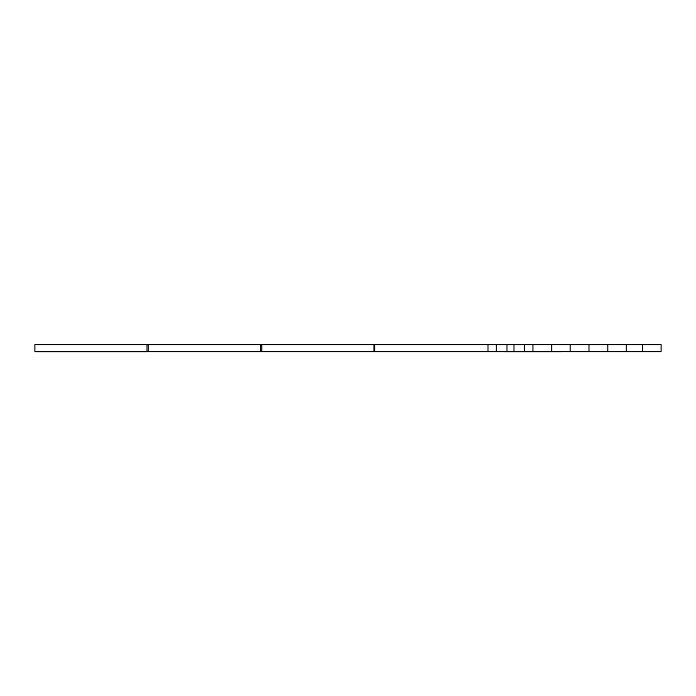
<?xml version="1.0" encoding="UTF-8"?>
<svg xmlns="http://www.w3.org/2000/svg" width="696" height="696" viewBox="0 0 696 696"><rect width="100%" height="100%" fill="white"/><g stroke="black" fill="none" stroke-linecap="round" stroke-linejoin="round"><path stroke-width="1.04" d="M36.175 351.532L661.2 351.532L661.2 344.52L34.8 344.52L34.8 351.55L146.978 351.55L146.978 344.52M504.052 351.55L561.202 351.55M642.504 344.52L642.504 351.532M626.391 344.52L626.391 351.532M607.686 344.52L607.686 351.532M588.99 344.52L588.99 351.532M570.294 344.52L570.294 351.532M551.589 344.52L551.589 351.532M532.892 344.52L532.892 351.532M524.471 344.52L524.471 351.532M513.952 344.52L513.952 351.532M506.94 344.52L506.94 351.532M496.422 344.52L496.422 351.532M488.009 344.52L488.009 351.532M374.579 344.45L374.579 351.48M373.9 344.45L373.9 351.48M261.713 344.45L261.713 351.48M260.565 344.476L260.565 351.506M148.387 344.476L148.387 351.506"/></g></svg>
